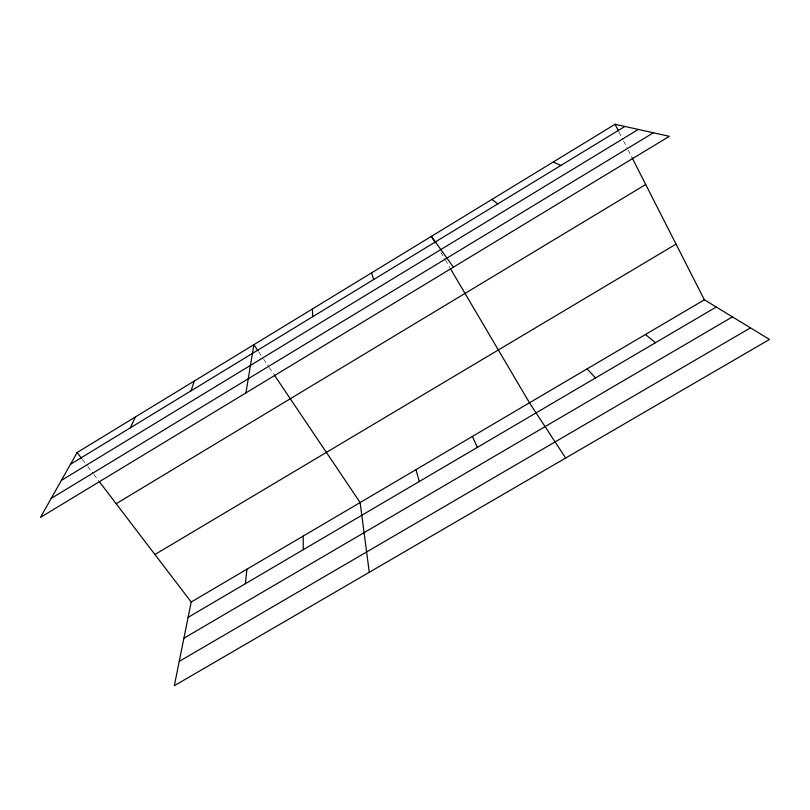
<?xml version="1.0" encoding="UTF-8"?>
<svg xmlns="http://www.w3.org/2000/svg" width="810" height="810" viewBox="0 0 810 810"><rect width="100%" height="100%" fill="white"/><g stroke="black" fill="none" stroke-linecap="round" stroke-linejoin="round"><path stroke-width="0.61" stroke-dasharray="4.05 3.04" d="M82.458 459.553L87.055 465.568M87.824 466.58L93.18 473.597M93.95 474.609L98.547 480.624M258.775 351.945L262.977 358.192M263.675 359.225L268.576 366.505M269.274 367.548L273.476 373.795M440.903 252.507L444.71 258.967M445.348 260.04L449.783 267.573M619.042 132.091L623.012 139.897M623.578 141.011L627.547 148.817M628.115 149.931L631.516 156.624"/><path stroke-width="1.21" d="M245.369 583.716L246.908 569.228M245.936 392.891L253.874 344.665L258.076 350.912M704.366 299.801L191.201 602.033L174.322 685.716L769.5 339.43L704.366 299.801L632.083 157.737M191.049 390.825L194.268 381.034M130.39 427.781L135.351 416.978M77.102 452.527L40.5 517.377L669.333 136.323L615.073 124.284L77.102 452.527L81.699 458.551M70.44 464.322L624.864 126.461M61.347 480.431L638.3 129.438M51.202 498.413L653.366 132.779M116.164 503.709L645.702 184.498M154.933 554.516L676.036 244.124M188.102 617.362L716.222 307.02M183.9 638.219L732.412 316.872M179.223 661.395L750.465 327.858M553.139 162.071L560.955 165.412M491.913 199.432L497.796 203.897M645.438 334.51L655.503 342.701M587.139 368.844L595.461 377.986M99.316 481.636L191.201 602.033M453.408 267.168L431.386 236.358L435.193 242.818M274.175 374.827L360.136 502.534L369.269 572.295M565.643 458.035L529.477 402.803L450.421 268.657M615.073 124.284L618.476 130.977M472.433 436.398L477.353 447.393M371.547 272.869L373.683 279.531M415.986 469.648L419.266 481.525M312.376 308.975L312.711 316.69M303.213 536.058L303.264 549.686"/></g></svg>
